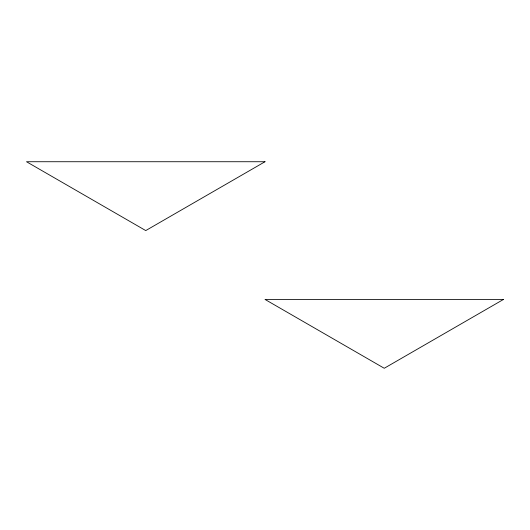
<?xml version="1.0" encoding="UTF-8"?>
<svg xmlns="http://www.w3.org/2000/svg" width="530" height="530" viewBox="0 0 530 530"><rect width="100%" height="100%" fill="white"/><g stroke="black" fill="none" stroke-linecap="round" stroke-linejoin="round"><path stroke-width="0.79" d="M265 161.73L145.75 230.577L26.5 161.73L265 161.73M503.5 299.423L384.25 368.27L265 299.423L503.5 299.423"/></g></svg>
